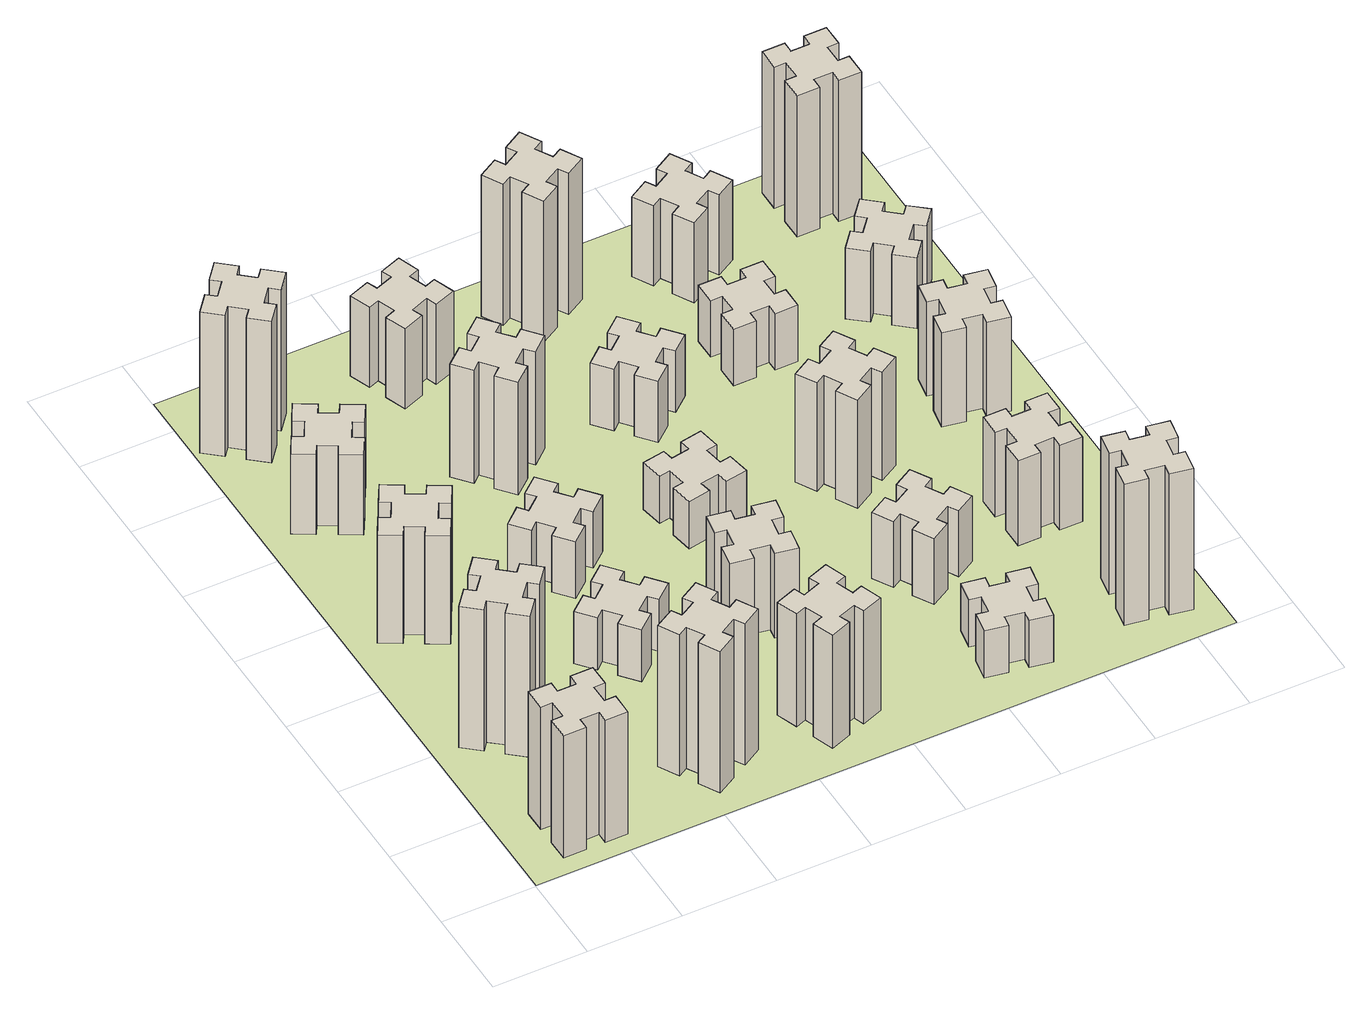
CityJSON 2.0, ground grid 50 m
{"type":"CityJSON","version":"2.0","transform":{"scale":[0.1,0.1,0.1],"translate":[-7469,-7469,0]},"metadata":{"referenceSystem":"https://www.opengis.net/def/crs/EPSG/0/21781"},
"CityObjects":{
"building1":{"type":"Building","attributes":{"class":"1000","function":"1000","usage":"1000","yearOfConstruction":2016,"roofType":"1000","measuredHeight":78,"storeysAboveGround":30,"storeysBelowGround":0},"geometry":[{"type":"Solid","lod":"1","boundaries":[[[[0,1,2,3,4,5,6,7,8,9,10,11,12,13,14,15,16,17,18,19]],[[17,16,20,21]],[[16,15,22,20]],[[15,14,23,22]],[[14,13,24,23]],[[13,12,25,24]],[[12,11,26,25]],[[11,10,27,26]],[[10,9,28,27]],[[9,8,29,28]],[[8,7,30,29]],[[7,6,31,30]],[[6,5,32,31]],[[5,4,33,32]],[[4,3,34,33]],[[3,2,35,34]],[[2,1,36,35]],[[1,0,37,36]],[[0,19,38,37]],[[19,18,39,38]],[[18,17,21,39]],[[24,25,26,27,28,29,30,31,32,33,34,35,36,37,38,39,21,20,22,23]]]]}]},
"building2":{"type":"Building","attributes":{"class":"1000","function":"1000","usage":"1000","yearOfConstruction":2016,"roofType":"1000","measuredHeight":90,"storeysAboveGround":30,"storeysBelowGround":0},"geometry":[{"type":"Solid","lod":"1","boundaries":[[[[40,41,42,43,44,45,46,47,48,49,50,51,52,53,54,55,56,57,58,59]],[[57,56,60,61]],[[56,55,62,60]],[[55,54,63,62]],[[54,53,64,63]],[[53,52,65,64]],[[52,51,66,65]],[[51,50,67,66]],[[50,49,68,67]],[[49,48,69,68]],[[48,47,70,69]],[[47,46,71,70]],[[46,45,72,71]],[[45,44,73,72]],[[44,43,74,73]],[[43,42,75,74]],[[42,41,76,75]],[[41,40,77,76]],[[40,59,78,77]],[[59,58,79,78]],[[58,57,61,79]],[[64,65,66,67,68,69,70,71,72,73,74,75,76,77,78,79,61,60,62,63]]]]}]},
"building3":{"type":"Building","attributes":{"class":"1000","function":"1000","usage":"1000","yearOfConstruction":2016,"roofType":"1000","measuredHeight":69,"storeysAboveGround":30,"storeysBelowGround":0},"geometry":[{"type":"Solid","lod":"1","boundaries":[[[[80,81,82,83,84,85,86,87,88,89,90,91,92,93,94,95,96,97,98,99]],[[97,96,100,101]],[[96,95,102,100]],[[95,94,103,102]],[[94,93,104,103]],[[93,92,105,104]],[[92,91,106,105]],[[91,90,107,106]],[[90,89,108,107]],[[89,88,109,108]],[[88,87,110,109]],[[87,86,111,110]],[[86,85,112,111]],[[85,84,113,112]],[[84,83,114,113]],[[83,82,115,114]],[[82,81,116,115]],[[81,80,117,116]],[[80,99,118,117]],[[99,98,119,118]],[[98,97,101,119]],[[104,105,106,107,108,109,110,111,112,113,114,115,116,117,118,119,101,100,102,103]]]]}]},
"building4":{"type":"Building","attributes":{"class":"1000","function":"1000","usage":"1000","yearOfConstruction":2016,"roofType":"1000","measuredHeight":51,"storeysAboveGround":30,"storeysBelowGround":0},"geometry":[{"type":"Solid","lod":"1","boundaries":[[[[120,121,122,123,124,125,126,127,128,129,130,131,132,133,134,135,136,137,138,139]],[[137,136,140,141]],[[136,135,142,140]],[[135,134,143,142]],[[134,133,144,143]],[[133,132,145,144]],[[132,131,146,145]],[[131,130,147,146]],[[130,129,148,147]],[[129,128,149,148]],[[128,127,150,149]],[[127,126,151,150]],[[126,125,152,151]],[[125,124,153,152]],[[124,123,154,153]],[[123,122,155,154]],[[122,121,156,155]],[[121,120,157,156]],[[120,139,158,157]],[[139,138,159,158]],[[138,137,141,159]],[[144,145,146,147,148,149,150,151,152,153,154,155,156,157,158,159,141,140,142,143]]]]}]},
"building5":{"type":"Building","attributes":{"class":"1000","function":"1000","usage":"1000","yearOfConstruction":2016,"roofType":"1000","measuredHeight":90,"storeysAboveGround":30,"storeysBelowGround":0},"geometry":[{"type":"Solid","lod":"1","boundaries":[[[[160,161,162,163,164,165,166,167,168,169,170,171,172,173,174,175,176,177,178,179]],[[177,176,180,181]],[[176,175,182,180]],[[175,174,183,182]],[[174,173,184,183]],[[173,172,185,184]],[[172,171,186,185]],[[171,170,187,186]],[[170,169,188,187]],[[169,168,189,188]],[[168,167,190,189]],[[167,166,191,190]],[[166,165,192,191]],[[165,164,193,192]],[[164,163,194,193]],[[163,162,195,194]],[[162,161,196,195]],[[161,160,197,196]],[[160,179,198,197]],[[179,178,199,198]],[[178,177,181,199]],[[184,185,186,187,188,189,190,191,192,193,194,195,196,197,198,199,181,180,182,183]]]]}]},
"building6":{"type":"Building","attributes":{"class":"1000","function":"1000","usage":"1000","yearOfConstruction":2016,"roofType":"1000","measuredHeight":90,"storeysAboveGround":30,"storeysBelowGround":0},"geometry":[{"type":"Solid","lod":"1","boundaries":[[[[200,201,202,203,204,205,206,207,208,209,210,211,212,213,214,215,216,217,218,219]],[[217,216,220,221]],[[216,215,222,220]],[[215,214,223,222]],[[214,213,224,223]],[[213,212,225,224]],[[212,211,226,225]],[[211,210,227,226]],[[210,209,228,227]],[[209,208,229,228]],[[208,207,230,229]],[[207,206,231,230]],[[206,205,232,231]],[[205,204,233,232]],[[204,203,234,233]],[[203,202,235,234]],[[202,201,236,235]],[[201,200,237,236]],[[200,219,238,237]],[[219,218,239,238]],[[218,217,221,239]],[[224,225,226,227,228,229,230,231,232,233,234,235,236,237,238,239,221,220,222,223]]]]}]},
"building7":{"type":"Building","attributes":{"class":"1000","function":"1000","usage":"1000","yearOfConstruction":2016,"roofType":"1000","measuredHeight":33,"storeysAboveGround":30,"storeysBelowGround":0},"geometry":[{"type":"Solid","lod":"1","boundaries":[[[[240,241,242,243,244,245,246,247,248,249,250,251,252,253,254,255,256,257,258,259]],[[257,256,260,261]],[[256,255,262,260]],[[255,254,263,262]],[[254,253,264,263]],[[253,252,265,264]],[[252,251,266,265]],[[251,250,267,266]],[[250,249,268,267]],[[249,248,269,268]],[[248,247,270,269]],[[247,246,271,270]],[[246,245,272,271]],[[245,244,273,272]],[[244,243,274,273]],[[243,242,275,274]],[[242,241,276,275]],[[241,240,277,276]],[[240,259,278,277]],[[259,258,279,278]],[[258,257,261,279]],[[264,265,266,267,268,269,270,271,272,273,274,275,276,277,278,279,261,260,262,263]]]]}]},
"building8":{"type":"Building","attributes":{"class":"1000","function":"1000","usage":"1000","yearOfConstruction":2016,"roofType":"1000","measuredHeight":36,"storeysAboveGround":30,"storeysBelowGround":0},"geometry":[{"type":"Solid","lod":"1","boundaries":[[[[280,281,282,283,284,285,286,287,288,289,290,291,292,293,294,295,296,297,298,299]],[[297,296,300,301]],[[296,295,302,300]],[[295,294,303,302]],[[294,293,304,303]],[[293,292,305,304]],[[292,291,306,305]],[[291,290,307,306]],[[290,289,308,307]],[[289,288,309,308]],[[288,287,310,309]],[[287,286,311,310]],[[286,285,312,311]],[[285,284,313,312]],[[284,283,314,313]],[[283,282,315,314]],[[282,281,316,315]],[[281,280,317,316]],[[280,299,318,317]],[[299,298,319,318]],[[298,297,301,319]],[[304,305,306,307,308,309,310,311,312,313,314,315,316,317,318,319,301,300,302,303]]]]}]},
"building9":{"type":"Building","attributes":{"class":"1000","function":"1000","usage":"1000","yearOfConstruction":2016,"roofType":"1000","measuredHeight":72,"storeysAboveGround":30,"storeysBelowGround":0},"geometry":[{"type":"Solid","lod":"1","boundaries":[[[[320,321,322,323,324,325,326,327,328,329,330,331,332,333,334,335,336,337,338,339]],[[337,336,340,341]],[[336,335,342,340]],[[335,334,343,342]],[[334,333,344,343]],[[333,332,345,344]],[[332,331,346,345]],[[331,330,347,346]],[[330,329,348,347]],[[329,328,349,348]],[[328,327,350,349]],[[327,326,351,350]],[[326,325,352,351]],[[325,324,353,352]],[[324,323,354,353]],[[323,322,355,354]],[[322,321,356,355]],[[321,320,357,356]],[[320,339,358,357]],[[339,338,359,358]],[[338,337,341,359]],[[344,345,346,347,348,349,350,351,352,353,354,355,356,357,358,359,341,340,342,343]]]]}]},
"building10":{"type":"Building","attributes":{"class":"1000","function":"1000","usage":"1000","yearOfConstruction":2016,"roofType":"1000","measuredHeight":72,"storeysAboveGround":30,"storeysBelowGround":0},"geometry":[{"type":"Solid","lod":"1","boundaries":[[[[360,361,362,363,364,365,366,367,368,369,370,371,372,373,374,375,376,377,378,379]],[[377,376,380,381]],[[376,375,382,380]],[[375,374,383,382]],[[374,373,384,383]],[[373,372,385,384]],[[372,371,386,385]],[[371,370,387,386]],[[370,369,388,387]],[[369,368,389,388]],[[368,367,390,389]],[[367,366,391,390]],[[366,365,392,391]],[[365,364,393,392]],[[364,363,394,393]],[[363,362,395,394]],[[362,361,396,395]],[[361,360,397,396]],[[360,379,398,397]],[[379,378,399,398]],[[378,377,381,399]],[[384,385,386,387,388,389,390,391,392,393,394,395,396,397,398,399,381,380,382,383]]]]}]},
"building11":{"type":"Building","attributes":{"class":"1000","function":"1000","usage":"1000","yearOfConstruction":2016,"roofType":"1000","measuredHeight":54,"storeysAboveGround":30,"storeysBelowGround":0},"geometry":[{"type":"Solid","lod":"1","boundaries":[[[[400,401,402,403,404,405,406,407,408,409,410,411,412,413,414,415,416,417,418,419]],[[417,416,420,421]],[[416,415,422,420]],[[415,414,423,422]],[[414,413,424,423]],[[413,412,425,424]],[[412,411,426,425]],[[411,410,427,426]],[[410,409,428,427]],[[409,408,429,428]],[[408,407,430,429]],[[407,406,431,430]],[[406,405,432,431]],[[405,404,433,432]],[[404,403,434,433]],[[403,402,435,434]],[[402,401,436,435]],[[401,400,437,436]],[[400,419,438,437]],[[419,418,439,438]],[[418,417,421,439]],[[424,425,426,427,428,429,430,431,432,433,434,435,436,437,438,439,421,420,422,423]]]]}]},
"building12":{"type":"Building","attributes":{"class":"1000","function":"1000","usage":"1000","yearOfConstruction":2016,"roofType":"1000","measuredHeight":51,"storeysAboveGround":30,"storeysBelowGround":0},"geometry":[{"type":"Solid","lod":"1","boundaries":[[[[440,441,442,443,444,445,446,447,448,449,450,451,452,453,454,455,456,457,458,459]],[[457,456,460,461]],[[456,455,462,460]],[[455,454,463,462]],[[454,453,464,463]],[[453,452,465,464]],[[452,451,466,465]],[[451,450,467,466]],[[450,449,468,467]],[[449,448,469,468]],[[448,447,470,469]],[[447,446,471,470]],[[446,445,472,471]],[[445,444,473,472]],[[444,443,474,473]],[[443,442,475,474]],[[442,441,476,475]],[[441,440,477,476]],[[440,459,478,477]],[[459,458,479,478]],[[458,457,461,479]],[[464,465,466,467,468,469,470,471,472,473,474,475,476,477,478,479,461,460,462,463]]]]}]},
"building13":{"type":"Building","attributes":{"class":"1000","function":"1000","usage":"1000","yearOfConstruction":2016,"roofType":"1000","measuredHeight":30,"storeysAboveGround":30,"storeysBelowGround":0},"geometry":[{"type":"Solid","lod":"1","boundaries":[[[[480,481,482,483,484,485,486,487,488,489,490,491,492,493,494,495,496,497,498,499]],[[497,496,500,501]],[[496,495,502,500]],[[495,494,503,502]],[[494,493,504,503]],[[493,492,505,504]],[[492,491,506,505]],[[491,490,507,506]],[[490,489,508,507]],[[489,488,509,508]],[[488,487,510,509]],[[487,486,511,510]],[[486,485,512,511]],[[485,484,513,512]],[[484,483,514,513]],[[483,482,515,514]],[[482,481,516,515]],[[481,480,517,516]],[[480,499,518,517]],[[499,498,519,518]],[[498,497,501,519]],[[504,505,506,507,508,509,510,511,512,513,514,515,516,517,518,519,501,500,502,503]]]]}]},
"building14":{"type":"Building","attributes":{"class":"1000","function":"1000","usage":"1000","yearOfConstruction":2016,"roofType":"1000","measuredHeight":39,"storeysAboveGround":30,"storeysBelowGround":0},"geometry":[{"type":"Solid","lod":"1","boundaries":[[[[520,521,522,523,524,525,526,527,528,529,530,531,532,533,534,535,536,537,538,539]],[[537,536,540,541]],[[536,535,542,540]],[[535,534,543,542]],[[534,533,544,543]],[[533,532,545,544]],[[532,531,546,545]],[[531,530,547,546]],[[530,529,548,547]],[[529,528,549,548]],[[528,527,550,549]],[[527,526,551,550]],[[526,525,552,551]],[[525,524,553,552]],[[524,523,554,553]],[[523,522,555,554]],[[522,521,556,555]],[[521,520,557,556]],[[520,539,558,557]],[[539,538,559,558]],[[538,537,541,559]],[[544,545,546,547,548,549,550,551,552,553,554,555,556,557,558,559,541,540,542,543]]]]}]},
"building15":{"type":"Building","attributes":{"class":"1000","function":"1000","usage":"1000","yearOfConstruction":2016,"roofType":"1000","measuredHeight":30,"storeysAboveGround":30,"storeysBelowGround":0},"geometry":[{"type":"Solid","lod":"1","boundaries":[[[[560,561,562,563,564,565,566,567,568,569,570,571,572,573,574,575,576,577,578,579]],[[577,576,580,581]],[[576,575,582,580]],[[575,574,583,582]],[[574,573,584,583]],[[573,572,585,584]],[[572,571,586,585]],[[571,570,587,586]],[[570,569,588,587]],[[569,568,589,588]],[[568,567,590,589]],[[567,566,591,590]],[[566,565,592,591]],[[565,564,593,592]],[[564,563,594,593]],[[563,562,595,594]],[[562,561,596,595]],[[561,560,597,596]],[[560,579,598,597]],[[579,578,599,598]],[[578,577,581,599]],[[584,585,586,587,588,589,590,591,592,593,594,595,596,597,598,599,581,580,582,583]]]]}]},
"building16":{"type":"Building","attributes":{"class":"1000","function":"1000","usage":"1000","yearOfConstruction":2016,"roofType":"1000","measuredHeight":90,"storeysAboveGround":30,"storeysBelowGround":0},"geometry":[{"type":"Solid","lod":"1","boundaries":[[[[600,601,602,603,604,605,606,607,608,609,610,611,612,613,614,615,616,617,618,619]],[[617,616,620,621]],[[616,615,622,620]],[[615,614,623,622]],[[614,613,624,623]],[[613,612,625,624]],[[612,611,626,625]],[[611,610,627,626]],[[610,609,628,627]],[[609,608,629,628]],[[608,607,630,629]],[[607,606,631,630]],[[606,605,632,631]],[[605,604,633,632]],[[604,603,634,633]],[[603,602,635,634]],[[602,601,636,635]],[[601,600,637,636]],[[600,619,638,637]],[[619,618,639,638]],[[618,617,621,639]],[[624,625,626,627,628,629,630,631,632,633,634,635,636,637,638,639,621,620,622,623]]]]}]},
"building17":{"type":"Building","attributes":{"class":"1000","function":"1000","usage":"1000","yearOfConstruction":2016,"roofType":"1000","measuredHeight":42,"storeysAboveGround":30,"storeysBelowGround":0},"geometry":[{"type":"Solid","lod":"1","boundaries":[[[[640,641,642,643,644,645,646,647,648,649,650,651,652,653,654,655,656,657,658,659]],[[657,656,660,661]],[[656,655,662,660]],[[655,654,663,662]],[[654,653,664,663]],[[653,652,665,664]],[[652,651,666,665]],[[651,650,667,666]],[[650,649,668,667]],[[649,648,669,668]],[[648,647,670,669]],[[647,646,671,670]],[[646,645,672,671]],[[645,644,673,672]],[[644,643,674,673]],[[643,642,675,674]],[[642,641,676,675]],[[641,640,677,676]],[[640,659,678,677]],[[659,658,679,678]],[[658,657,661,679]],[[664,665,666,667,668,669,670,671,672,673,674,675,676,677,678,679,661,660,662,663]]]]}]},
"building18":{"type":"Building","attributes":{"class":"1000","function":"1000","usage":"1000","yearOfConstruction":2016,"roofType":"1000","measuredHeight":69,"storeysAboveGround":30,"storeysBelowGround":0},"geometry":[{"type":"Solid","lod":"1","boundaries":[[[[680,681,682,683,684,685,686,687,688,689,690,691,692,693,694,695,696,697,698,699]],[[697,696,700,701]],[[696,695,702,700]],[[695,694,703,702]],[[694,693,704,703]],[[693,692,705,704]],[[692,691,706,705]],[[691,690,707,706]],[[690,689,708,707]],[[689,688,709,708]],[[688,687,710,709]],[[687,686,711,710]],[[686,685,712,711]],[[685,684,713,712]],[[684,683,714,713]],[[683,682,715,714]],[[682,681,716,715]],[[681,680,717,716]],[[680,699,718,717]],[[699,698,719,718]],[[698,697,701,719]],[[704,705,706,707,708,709,710,711,712,713,714,715,716,717,718,719,701,700,702,703]]]]}]},
"building19":{"type":"Building","attributes":{"class":"1000","function":"1000","usage":"1000","yearOfConstruction":2016,"roofType":"1000","measuredHeight":36,"storeysAboveGround":30,"storeysBelowGround":0},"geometry":[{"type":"Solid","lod":"1","boundaries":[[[[720,721,722,723,724,725,726,727,728,729,730,731,732,733,734,735,736,737,738,739]],[[737,736,740,741]],[[736,735,742,740]],[[735,734,743,742]],[[734,733,744,743]],[[733,732,745,744]],[[732,731,746,745]],[[731,730,747,746]],[[730,729,748,747]],[[729,728,749,748]],[[728,727,750,749]],[[727,726,751,750]],[[726,725,752,751]],[[725,724,753,752]],[[724,723,754,753]],[[723,722,755,754]],[[722,721,756,755]],[[721,720,757,756]],[[720,739,758,757]],[[739,738,759,758]],[[738,737,741,759]],[[744,745,746,747,748,749,750,751,752,753,754,755,756,757,758,759,741,740,742,743]]]]}]},
"building20":{"type":"Building","attributes":{"class":"1000","function":"1000","usage":"1000","yearOfConstruction":2016,"roofType":"1000","measuredHeight":90,"storeysAboveGround":30,"storeysBelowGround":0},"geometry":[{"type":"Solid","lod":"1","boundaries":[[[[760,761,762,763,764,765,766,767,768,769,770,771,772,773,774,775,776,777,778,779]],[[777,776,780,781]],[[776,775,782,780]],[[775,774,783,782]],[[774,773,784,783]],[[773,772,785,784]],[[772,771,786,785]],[[771,770,787,786]],[[770,769,788,787]],[[769,768,789,788]],[[768,767,790,789]],[[767,766,791,790]],[[766,765,792,791]],[[765,764,793,792]],[[764,763,794,793]],[[763,762,795,794]],[[762,761,796,795]],[[761,760,797,796]],[[760,779,798,797]],[[779,778,799,798]],[[778,777,781,799]],[[784,785,786,787,788,789,790,791,792,793,794,795,796,797,798,799,781,780,782,783]]]]}]},
"building21":{"type":"Building","attributes":{"class":"1000","function":"1000","usage":"1000","yearOfConstruction":2016,"roofType":"1000","measuredHeight":54,"storeysAboveGround":30,"storeysBelowGround":0},"geometry":[{"type":"Solid","lod":"1","boundaries":[[[[800,801,802,803,804,805,806,807,808,809,810,811,812,813,814,815,816,817,818,819]],[[817,816,820,821]],[[816,815,822,820]],[[815,814,823,822]],[[814,813,824,823]],[[813,812,825,824]],[[812,811,826,825]],[[811,810,827,826]],[[810,809,828,827]],[[809,808,829,828]],[[808,807,830,829]],[[807,806,831,830]],[[806,805,832,831]],[[805,804,833,832]],[[804,803,834,833]],[[803,802,835,834]],[[802,801,836,835]],[[801,800,837,836]],[[800,819,838,837]],[[819,818,839,838]],[[818,817,821,839]],[[824,825,826,827,828,829,830,831,832,833,834,835,836,837,838,839,821,820,822,823]]]]}]},
"building22":{"type":"Building","attributes":{"class":"1000","function":"1000","usage":"1000","yearOfConstruction":2016,"roofType":"1000","measuredHeight":51,"storeysAboveGround":30,"storeysBelowGround":0},"geometry":[{"type":"Solid","lod":"1","boundaries":[[[[840,841,842,843,844,845,846,847,848,849,850,851,852,853,854,855,856,857,858,859]],[[857,856,860,861]],[[856,855,862,860]],[[855,854,863,862]],[[854,853,864,863]],[[853,852,865,864]],[[852,851,866,865]],[[851,850,867,866]],[[850,849,868,867]],[[849,848,869,868]],[[848,847,870,869]],[[847,846,871,870]],[[846,845,872,871]],[[845,844,873,872]],[[844,843,874,873]],[[843,842,875,874]],[[842,841,876,875]],[[841,840,877,876]],[[840,859,878,877]],[[859,858,879,878]],[[858,857,861,879]],[[864,865,866,867,868,869,870,871,872,873,874,875,876,877,878,879,861,860,862,863]]]]}]},
"building23":{"type":"Building","attributes":{"class":"1000","function":"1000","usage":"1000","yearOfConstruction":2016,"roofType":"1000","measuredHeight":60,"storeysAboveGround":30,"storeysBelowGround":0},"geometry":[{"type":"Solid","lod":"1","boundaries":[[[[880,881,882,883,884,885,886,887,888,889,890,891,892,893,894,895,896,897,898,899]],[[897,896,900,901]],[[896,895,902,900]],[[895,894,903,902]],[[894,893,904,903]],[[893,892,905,904]],[[892,891,906,905]],[[891,890,907,906]],[[890,889,908,907]],[[889,888,909,908]],[[888,887,910,909]],[[887,886,911,910]],[[886,885,912,911]],[[885,884,913,912]],[[884,883,914,913]],[[883,882,915,914]],[[882,881,916,915]],[[881,880,917,916]],[[880,899,918,917]],[[899,898,919,918]],[[898,897,901,919]],[[904,905,906,907,908,909,910,911,912,913,914,915,916,917,918,919,901,900,902,903]]]]}]},
"building24":{"type":"Building","attributes":{"class":"1000","function":"1000","usage":"1000","yearOfConstruction":2016,"roofType":"1000","measuredHeight":45,"storeysAboveGround":30,"storeysBelowGround":0},"geometry":[{"type":"Solid","lod":"1","boundaries":[[[[920,921,922,923,924,925,926,927,928,929,930,931,932,933,934,935,936,937,938,939]],[[937,936,940,941]],[[936,935,942,940]],[[935,934,943,942]],[[934,933,944,943]],[[933,932,945,944]],[[932,931,946,945]],[[931,930,947,946]],[[930,929,948,947]],[[929,928,949,948]],[[928,927,950,949]],[[927,926,951,950]],[[926,925,952,951]],[[925,924,953,952]],[[924,923,954,953]],[[923,922,955,954]],[[922,921,956,955]],[[921,920,957,956]],[[920,939,958,957]],[[939,938,959,958]],[[938,937,941,959]],[[944,945,946,947,948,949,950,951,952,953,954,955,956,957,958,959,941,940,942,943]]]]}]},
"building25":{"type":"Building","attributes":{"class":"1000","function":"1000","usage":"1000","yearOfConstruction":2016,"roofType":"1000","measuredHeight":90,"storeysAboveGround":30,"storeysBelowGround":0},"geometry":[{"type":"Solid","lod":"1","boundaries":[[[[960,961,962,963,964,965,966,967,968,969,970,971,972,973,974,975,976,977,978,979]],[[977,976,980,981]],[[976,975,982,980]],[[975,974,983,982]],[[974,973,984,983]],[[973,972,985,984]],[[972,971,986,985]],[[971,970,987,986]],[[970,969,988,987]],[[969,968,989,988]],[[968,967,990,989]],[[967,966,991,990]],[[966,965,992,991]],[[965,964,993,992]],[[964,963,994,993]],[[963,962,995,994]],[[962,961,996,995]],[[961,960,997,996]],[[960,979,998,997]],[[979,978,999,998]],[[978,977,981,999]],[[984,985,986,987,988,989,990,991,992,993,994,995,996,997,998,999,981,980,982,983]]]]}]},
"landuse1":{"type":"LandUse","attributes":{"name":"plot1","function":"1010"},"geometry":[{"type":"MultiSurface","lod":"1","boundaries":[[[1000,1001,1002,1003]]]}]}
},
"vertices":[
[265,325,0],[265,225,0],[205,225,0],[205,105,0],[325,105,0],[325,165,0],[425,165,0],[425,105,0],[545,105,0],[545,225,0],[485,225,0],[485,325,0],[545,325,0],[545,445,0],[425,445,0],[425,385,0],[325,385,0],[325,445,0],[205,445,0],[205,325,0],[325,385,780],[325,445,780],[425,385,780],[425,445,780],[545,445,780],[545,325,780],[485,325,780],[485,225,780],[545,225,780],[545,105,780],[425,105,780],[425,165,780],[325,165,780],[325,105,780],[205,105,780],[205,225,780],[265,225,780],[265,325,780],[205,325,780],[205,445,780],
[484,1067,0],[408,1132,0],[446,1178,0],[354,1255,0],[277,1163,0],[323,1124,0],[259,1048,0],[213,1086,0],[136,994,0],[228,917,0],[266,963,0],[343,899,0],[304,853,0],[396,776,0],[473,868,0],[427,906,0],[492,983,0],[538,944,0],[615,1036,0],[523,1113,0],[492,983,900],[538,944,900],[427,906,900],[473,868,900],[396,776,900],[304,853,900],[343,899,900],[266,963,900],[228,917,900],[136,994,900],[213,1086,900],[259,1048,900],[323,1124,900],[277,1163,900],[354,1255,900],[446,1178,900],[408,1132,900],[484,1067,900],[523,1113,900],[615,1036,900],
[474,1926,0],[387,1976,0],[417,2028,0],[313,2088,0],[253,1984,0],[305,1954,0],[255,1867,0],[203,1897,0],[143,1793,0],[247,1733,0],[277,1785,0],[364,1735,0],[334,1683,0],[438,1623,0],[498,1727,0],[446,1757,0],[496,1844,0],[548,1814,0],[608,1918,0],[504,1978,0],[496,1844,690],[548,1814,690],[446,1757,690],[498,1727,690],[438,1623,690],[334,1683,690],[364,1735,690],[277,1785,690],[247,1733,690],[143,1793,690],[203,1897,690],[255,1867,690],[305,1954,690],[253,1984,690],[313,2088,690],[417,2028,690],[387,1976,690],[474,1926,690],[504,1978,690],[608,1918,690],
[446,2597,0],[496,2684,0],[548,2654,0],[608,2758,0],[504,2818,0],[474,2766,0],[387,2816,0],[417,2868,0],[313,2928,0],[253,2824,0],[305,2794,0],[255,2707,0],[203,2737,0],[143,2633,0],[247,2573,0],[277,2625,0],[364,2575,0],[334,2523,0],[438,2463,0],[498,2567,0],[364,2575,510],[334,2523,510],[277,2625,510],[247,2573,510],[143,2633,510],[203,2737,510],[255,2707,510],[305,2794,510],[253,2824,510],[313,2928,510],[417,2868,510],[387,2816,510],[474,2766,510],[504,2818,510],[608,2758,510],[548,2654,510],[496,2684,510],[446,2597,510],[498,2567,510],[438,2463,510],
[1127,255,0],[1214,305,0],[1244,253,0],[1348,313,0],[1288,417,0],[1236,387,0],[1186,474,0],[1238,504,0],[1178,608,0],[1074,548,0],[1104,496,0],[1017,446,0],[987,498,0],[883,438,0],[943,334,0],[995,364,0],[1045,277,0],[993,247,0],[1053,143,0],[1157,203,0],[1045,277,900],[993,247,900],[995,364,900],[943,334,900],[883,438,900],[987,498,900],[1017,446,900],[1104,496,900],[1074,548,900],[1178,608,900],[1238,504,900],[1186,474,900],[1236,387,900],[1288,417,900],[1348,313,900],[1244,253,900],[1214,305,900],[1127,255,900],[1157,203,900],[1053,143,900],
[384,3387,0],[308,3452,0],[346,3498,0],[254,3575,0],[177,3483,0],[223,3444,0],[159,3368,0],[113,3406,0],[36,3314,0],[128,3237,0],[166,3283,0],[243,3219,0],[204,3173,0],[296,3096,0],[373,3188,0],[327,3226,0],[392,3303,0],[438,3264,0],[515,3356,0],[423,3433,0],[392,3303,900],[438,3264,900],[327,3226,900],[373,3188,900],[296,3096,900],[204,3173,900],[243,3219,900],[166,3283,900],[128,3237,900],[36,3314,900],[113,3406,900],[159,3368,900],[223,3444,900],[177,3483,900],[254,3575,900],[346,3498,900],[308,3452,900],[384,3387,900],[423,3433,900],[515,3356,900],
[1083,1332,0],[1006,1267,0],[968,1313,0],[876,1236,0],[953,1144,0],[999,1183,0],[1063,1106,0],[1017,1068,0],[1094,976,0],[1186,1053,0],[1148,1099,0],[1224,1163,0],[1263,1117,0],[1355,1194,0],[1278,1286,0],[1232,1248,0],[1167,1324,0],[1213,1363,0],[1136,1455,0],[1044,1378,0],[1167,1324,330],[1213,1363,330],[1232,1248,330],[1278,1286,330],[1355,1194,330],[1263,1117,330],[1224,1163,330],[1148,1099,330],[1186,1053,330],[1094,976,330],[1017,1068,330],[1063,1106,330],[999,1183,330],[953,1144,330],[876,1236,330],[968,1313,330],[1006,1267,330],[1083,1332,330],[1044,1378,330],[1136,1455,330],
[1083,1972,0],[1006,1907,0],[968,1953,0],[876,1876,0],[953,1784,0],[999,1823,0],[1063,1746,0],[1017,1708,0],[1094,1616,0],[1186,1693,0],[1148,1739,0],[1224,1803,0],[1263,1757,0],[1355,1834,0],[1278,1926,0],[1232,1888,0],[1167,1964,0],[1213,2003,0],[1136,2095,0],[1044,2018,0],[1167,1964,360],[1213,2003,360],[1232,1888,360],[1278,1926,360],[1355,1834,360],[1263,1757,360],[1224,1803,360],[1148,1739,360],[1186,1693,360],[1094,1616,360],[1017,1708,360],[1063,1746,360],[999,1823,360],[953,1784,360],[876,1876,360],[968,1953,360],[1006,1907,360],[1083,1972,360],[1044,2018,360],[1136,2095,360],
[1765,496,0],[1671,462,0],[1650,518,0],[1537,477,0],[1579,364,0],[1635,385,0],[1669,291,0],[1613,270,0],[1654,157,0],[1767,199,0],[1746,255,0],[1840,289,0],[1860,233,0],[1973,274,0],[1932,387,0],[1876,366,0],[1842,460,0],[1898,480,0],[1857,593,0],[1744,552,0],[1842,460,720],[1898,480,720],[1876,366,720],[1932,387,720],[1973,274,720],[1860,233,720],[1840,289,720],[1746,255,720],[1767,199,720],[1654,157,720],[1613,270,720],[1669,291,720],[1635,385,720],[1579,364,720],[1537,477,720],[1650,518,720],[1671,462,720],[1765,496,720],[1744,552,720],[1857,593,720],
[1099,2563,0],[1163,2486,0],[1117,2448,0],[1194,2356,0],[1286,2433,0],[1248,2479,0],[1324,2543,0],[1363,2497,0],[1455,2574,0],[1378,2666,0],[1332,2628,0],[1267,2704,0],[1313,2743,0],[1236,2835,0],[1144,2758,0],[1183,2712,0],[1106,2647,0],[1068,2693,0],[976,2616,0],[1053,2524,0],[1106,2647,720],[1068,2693,720],[1183,2712,720],[1144,2758,720],[1236,2835,720],[1313,2743,720],[1267,2704,720],[1332,2628,720],[1378,2666,720],[1455,2574,720],[1363,2497,720],[1324,2543,720],[1248,2479,720],[1286,2433,720],[1194,2356,720],[1117,2448,720],[1163,2486,720],[1099,2563,720],[1053,2524,720],[976,2616,720],
[1855,1047,0],[1872,1145,0],[1931,1135,0],[1952,1253,0],[1834,1274,0],[1824,1215,0],[1725,1232,0],[1736,1291,0],[1617,1312,0],[1597,1194,0],[1656,1184,0],[1638,1085,0],[1579,1096,0],[1558,977,0],[1677,957,0],[1687,1016,0],[1785,998,0],[1775,939,0],[1893,918,0],[1914,1037,0],[1785,998,540],[1775,939,540],[1687,1016,540],[1677,957,540],[1558,977,540],[1579,1096,540],[1638,1085,540],[1656,1184,540],[1597,1194,540],[1617,1312,540],[1736,1291,540],[1725,1232,540],[1824,1215,540],[1834,1274,540],[1952,1253,540],[1931,1135,540],[1872,1145,540],[1855,1047,540],[1914,1037,540],[1893,918,540],
[1125,3456,0],[1031,3422,0],[1010,3478,0],[897,3437,0],[939,3324,0],[995,3345,0],[1029,3251,0],[973,3230,0],[1014,3117,0],[1127,3159,0],[1106,3215,0],[1200,3249,0],[1220,3193,0],[1333,3234,0],[1292,3347,0],[1236,3326,0],[1202,3420,0],[1258,3440,0],[1217,3553,0],[1104,3512,0],[1202,3420,510],[1258,3440,510],[1236,3326,510],[1292,3347,510],[1333,3234,510],[1220,3193,510],[1200,3249,510],[1106,3215,510],[1127,3159,510],[1014,3117,510],[973,3230,510],[1029,3251,510],[995,3345,510],[939,3324,510],[897,3437,510],[1010,3478,510],[1031,3422,510],[1125,3456,510],[1104,3512,510],[1217,3553,510],
[1972,1825,0],[1955,1924,0],[2014,1934,0],[1993,2052,0],[1875,2031,0],[1885,1972,0],[1787,1955,0],[1777,2014,0],[1658,1993,0],[1679,1875,0],[1738,1885,0],[1756,1787,0],[1697,1777,0],[1717,1658,0],[1836,1679,0],[1825,1738,0],[1924,1756,0],[1934,1697,0],[2052,1717,0],[2031,1836,0],[1924,1756,300],[1934,1697,300],[1825,1738,300],[1836,1679,300],[1717,1658,300],[1697,1777,300],[1756,1787,300],[1738,1885,300],[1679,1875,300],[1658,1993,300],[1777,2014,300],[1787,1955,300],[1885,1972,300],[1875,2031,300],[1993,2052,300],[2014,1934,300],[1955,1924,300],[1972,1825,300],[2031,1836,300],[2052,1717,300],
[1988,2479,0],[2064,2543,0],[2103,2497,0],[2195,2574,0],[2118,2666,0],[2072,2628,0],[2007,2704,0],[2053,2743,0],[1976,2835,0],[1884,2758,0],[1923,2712,0],[1846,2647,0],[1808,2693,0],[1716,2616,0],[1793,2524,0],[1839,2563,0],[1903,2486,0],[1857,2448,0],[1934,2356,0],[2026,2433,0],[1903,2486,390],[1857,2448,390],[1839,2563,390],[1793,2524,390],[1716,2616,390],[1808,2693,390],[1846,2647,390],[1923,2712,390],[1884,2758,390],[1976,2835,390],[2053,2743,390],[2007,2704,390],[2072,2628,390],[2118,2666,390],[2195,2574,390],[2103,2497,390],[2064,2543,390],[1988,2479,390],[2026,2433,390],[1934,2356,390],
[2596,444,0],[2578,345,0],[2519,356,0],[2498,237,0],[2617,217,0],[2627,276,0],[2725,258,0],[2715,199,0],[2833,178,0],[2854,297,0],[2795,307,0],[2812,405,0],[2871,395,0],[2892,513,0],[2774,534,0],[2764,475,0],[2665,492,0],[2676,551,0],[2557,572,0],[2537,454,0],[2665,492,300],[2676,551,300],[2764,475,300],[2774,534,300],[2892,513,300],[2871,395,300],[2812,405,300],[2795,307,300],[2854,297,300],[2833,178,300],[2715,199,300],[2725,258,300],[2627,276,300],[2617,217,300],[2498,237,300],[2519,356,300],[2578,345,300],[2596,444,300],[2537,454,300],[2557,572,300],
[1844,3556,0],[1757,3506,0],[1727,3558,0],[1623,3498,0],[1683,3394,0],[1735,3424,0],[1785,3337,0],[1733,3307,0],[1793,3203,0],[1897,3263,0],[1867,3315,0],[1954,3365,0],[1984,3313,0],[2088,3373,0],[2028,3477,0],[1976,3447,0],[1926,3534,0],[1978,3564,0],[1918,3668,0],[1814,3608,0],[1926,3534,900],[1978,3564,900],[1976,3447,900],[2028,3477,900],[2088,3373,900],[1984,3313,900],[1954,3365,900],[1867,3315,900],[1897,3263,900],[1793,3203,900],[1733,3307,900],[1785,3337,900],[1735,3424,900],[1683,3394,900],[1623,3498,900],[1727,3558,900],[1757,3506,900],[1844,3556,900],[1814,3608,900],[1918,3668,900],
[2584,1136,0],[2497,1086,0],[2467,1138,0],[2363,1078,0],[2423,974,0],[2475,1004,0],[2525,917,0],[2473,887,0],[2533,783,0],[2637,843,0],[2607,895,0],[2694,945,0],[2724,893,0],[2828,953,0],[2768,1057,0],[2716,1027,0],[2666,1114,0],[2718,1144,0],[2658,1248,0],[2554,1188,0],[2666,1114,420],[2718,1144,420],[2716,1027,420],[2768,1057,420],[2828,953,420],[2724,893,420],[2694,945,420],[2607,895,420],[2637,843,420],[2533,783,420],[2473,887,420],[2525,917,420],[2475,1004,420],[2423,974,420],[2363,1078,420],[2467,1138,420],[2497,1086,420],[2584,1136,420],[2554,1188,420],[2658,1248,420],
[2475,1744,0],[2525,1657,0],[2473,1627,0],[2533,1523,0],[2637,1583,0],[2607,1635,0],[2694,1685,0],[2724,1633,0],[2828,1693,0],[2768,1797,0],[2716,1767,0],[2666,1854,0],[2718,1884,0],[2658,1988,0],[2554,1928,0],[2584,1876,0],[2497,1826,0],[2467,1878,0],[2363,1818,0],[2423,1714,0],[2497,1826,690],[2467,1878,690],[2584,1876,690],[2554,1928,690],[2658,1988,690],[2718,1884,690],[2666,1854,690],[2716,1767,690],[2768,1797,690],[2828,1693,690],[2724,1633,690],[2694,1685,690],[2607,1635,690],[2637,1583,690],[2533,1523,690],[2473,1627,690],[2525,1657,690],[2475,1744,690],[2423,1714,690],[2363,1818,690],
[2645,2805,0],[2545,2805,0],[2545,2865,0],[2425,2865,0],[2425,2745,0],[2485,2745,0],[2485,2645,0],[2425,2645,0],[2425,2525,0],[2545,2525,0],[2545,2585,0],[2645,2585,0],[2645,2525,0],[2765,2525,0],[2765,2645,0],[2705,2645,0],[2705,2745,0],[2765,2745,0],[2765,2865,0],[2645,2865,0],[2705,2745,360],[2765,2745,360],[2705,2645,360],[2765,2645,360],[2765,2525,360],[2645,2525,360],[2645,2585,360],[2545,2585,360],[2545,2525,360],[2425,2525,360],[2425,2645,360],[2485,2645,360],[2485,2745,360],[2425,2745,360],[2425,2865,360],[2545,2865,360],[2545,2805,360],[2645,2805,360],[2645,2865,360],[2765,2865,360],
[3336,444,0],[3318,345,0],[3259,356,0],[3238,237,0],[3357,217,0],[3367,276,0],[3465,258,0],[3455,199,0],[3573,178,0],[3594,297,0],[3535,307,0],[3552,405,0],[3611,395,0],[3632,513,0],[3514,534,0],[3504,475,0],[3405,492,0],[3416,551,0],[3297,572,0],[3277,454,0],[3405,492,900],[3416,551,900],[3504,475,900],[3514,534,900],[3632,513,900],[3611,395,900],[3552,405,900],[3535,307,900],[3594,297,900],[3573,178,900],[3455,199,900],[3465,258,900],[3367,276,900],[3357,217,900],[3238,237,900],[3259,356,900],[3318,345,900],[3336,444,900],[3277,454,900],[3297,572,900],
[3185,1005,0],[3285,1005,0],[3285,945,0],[3405,945,0],[3405,1065,0],[3345,1065,0],[3345,1165,0],[3405,1165,0],[3405,1285,0],[3285,1285,0],[3285,1225,0],[3185,1225,0],[3185,1285,0],[3065,1285,0],[3065,1165,0],[3125,1165,0],[3125,1065,0],[3065,1065,0],[3065,945,0],[3185,945,0],[3125,1065,540],[3065,1065,540],[3125,1165,540],[3065,1165,540],[3065,1285,540],[3185,1285,540],[3185,1225,540],[3285,1225,540],[3285,1285,540],[3405,1285,540],[3405,1165,540],[3345,1165,540],[3345,1065,540],[3405,1065,540],[3405,945,540],[3285,945,540],[3285,1005,540],[3185,1005,540],[3185,945,540],[3065,945,540],
[2716,3347,0],[2666,3434,0],[2718,3464,0],[2658,3568,0],[2554,3508,0],[2584,3456,0],[2497,3406,0],[2467,3458,0],[2363,3398,0],[2423,3294,0],[2475,3324,0],[2525,3237,0],[2473,3207,0],[2533,3103,0],[2637,3163,0],[2607,3215,0],[2694,3265,0],[2724,3213,0],[2828,3273,0],[2768,3377,0],[2694,3265,510],[2724,3213,510],[2607,3215,510],[2637,3163,510],[2533,3103,510],[2473,3207,510],[2525,3237,510],[2475,3324,510],[2423,3294,510],[2363,3398,510],[2467,3458,510],[2497,3406,510],[2584,3456,510],[2554,3508,510],[2658,3568,510],[2718,3464,510],[2666,3434,510],[2716,3347,510],[2768,3377,510],[2828,3273,510],
[3267,1856,0],[3365,1838,0],[3355,1779,0],[3473,1758,0],[3494,1877,0],[3435,1887,0],[3452,1985,0],[3511,1975,0],[3532,2093,0],[3414,2114,0],[3404,2055,0],[3305,2072,0],[3316,2131,0],[3197,2152,0],[3177,2034,0],[3236,2024,0],[3218,1925,0],[3159,1936,0],[3138,1817,0],[3257,1797,0],[3218,1925,600],[3159,1936,600],[3236,2024,600],[3177,2034,600],[3197,2152,600],[3316,2131,600],[3305,2072,600],[3404,2055,600],[3414,2114,600],[3532,2093,600],[3511,1975,600],[3452,1985,600],[3435,1887,600],[3494,1877,600],[3473,1758,600],[3355,1779,600],[3365,1838,600],[3267,1856,600],[3257,1797,600],[3138,1817,600],
[3444,2747,0],[3368,2812,0],[3406,2858,0],[3314,2935,0],[3237,2843,0],[3283,2804,0],[3219,2728,0],[3173,2766,0],[3096,2674,0],[3188,2597,0],[3226,2643,0],[3303,2579,0],[3264,2533,0],[3356,2456,0],[3433,2548,0],[3387,2586,0],[3452,2663,0],[3498,2624,0],[3575,2716,0],[3483,2793,0],[3452,2663,450],[3498,2624,450],[3387,2586,450],[3433,2548,450],[3356,2456,450],[3264,2533,450],[3303,2579,450],[3226,2643,450],[3188,2597,450],[3096,2674,450],[3173,2766,450],[3219,2728,450],[3283,2804,450],[3237,2843,450],[3314,2935,450],[3406,2858,450],[3368,2812,450],[3444,2747,450],[3483,2793,450],[3575,2716,450],
[3285,3325,0],[3385,3325,0],[3385,3265,0],[3505,3265,0],[3505,3385,0],[3445,3385,0],[3445,3485,0],[3505,3485,0],[3505,3605,0],[3385,3605,0],[3385,3545,0],[3285,3545,0],[3285,3605,0],[3165,3605,0],[3165,3485,0],[3225,3485,0],[3225,3385,0],[3165,3385,0],[3165,3265,0],[3285,3265,0],[3225,3385,900],[3165,3385,900],[3225,3485,900],[3165,3485,900],[3165,3605,900],[3285,3605,900],[3285,3545,900],[3385,3545,900],[3385,3605,900],[3505,3605,900],[3505,3485,900],[3445,3485,900],[3445,3385,900],[3505,3385,900],[3505,3265,900],[3385,3265,900],[3385,3325,900],[3285,3325,900],[3285,3265,900],[3165,3265,900],
[5,3705,0],[3705,3705,0],[3705,5,0],[5,5,0]
]}
